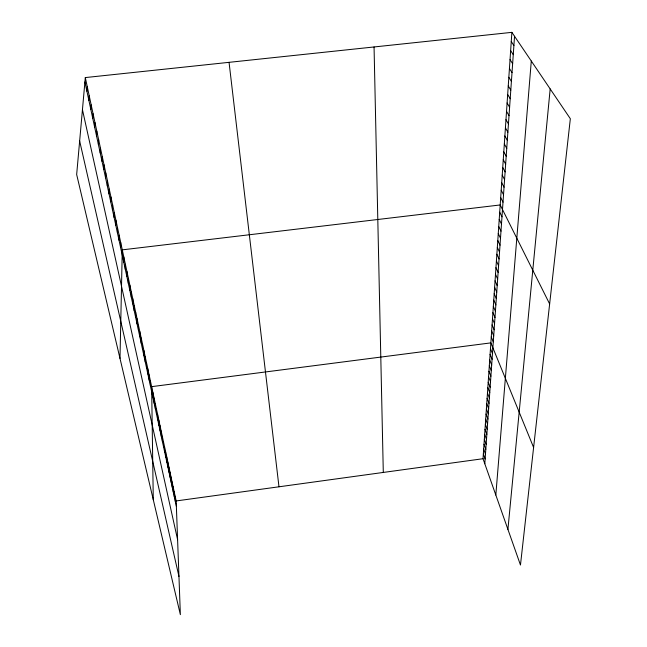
<?xml version="1.0" encoding="UTF-8"?>
<svg xmlns="http://www.w3.org/2000/svg" width="647" height="647" viewBox="0 0 647 647"><rect width="100%" height="100%" fill="white"/><g stroke="black" fill="none" stroke-linecap="round" stroke-linejoin="round"><path stroke-width="0.97" d="M138.458 330.399L138.458 325.206M137.051 323.888L137.059 318.712M135.635 317.313L135.652 312.145M134.204 310.665L134.228 305.513M132.756 303.953L132.789 298.817M131.292 297.167L131.341 292.048M129.812 290.309L129.869 285.198M128.316 283.37L128.381 278.283M126.812 276.366L126.885 271.295M125.283 269.281L125.364 264.227M123.739 262.116L123.836 257.077M119.994 358.398L122.283 249.855L500.204 204.953L549.643 303.969M120.601 247.55L120.714 242.552M119.008 240.15L119.129 235.176M117.39 232.661L117.528 227.712M115.756 225.091L115.91 220.158M114.107 217.432L114.268 212.531M112.441 209.693L112.618 204.808M110.75 201.856L110.936 197.003M109.044 193.938L109.246 189.102M107.321 185.924L107.531 181.12M105.566 177.812L105.793 173.04M103.803 169.611L104.046 164.864M102.016 161.313L102.266 156.598M100.204 152.918L100.471 148.228M98.376 144.418L98.651 139.76M96.516 135.821L96.815 131.195M94.64 127.119L94.955 122.526M511.882 32.35L570.339 118.733L520.471 565.017L483.026 458.715L511.882 32.35L85.307 77.575L76.661 174.504L180.367 614.65L176.17 500.94L85.307 77.575M484.805 463.762L514.543 36.289M92.747 118.304L93.071 113.751M90.823 109.392L91.162 104.871M88.882 100.366L89.237 95.885M495.82 495.02L531.292 61.036M86.908 91.227L87.28 86.787M507.919 529.367L550.176 88.946M176.17 500.94L483.026 458.715M511.259 41.545L513.904 45.533M510.645 50.636L513.265 54.655M510.038 59.621L512.642 63.681M509.432 68.493L512.02 72.593M508.841 77.268L511.405 81.409M508.251 85.938L510.798 90.111M507.677 94.511L510.2 98.716M507.102 102.986L509.61 107.224M506.536 111.365L509.027 115.635M505.97 119.646L508.445 123.957M505.42 127.839L507.879 132.174M504.87 135.935L507.313 140.302M504.328 143.949L506.755 148.341M503.795 151.867L506.197 156.291M503.261 159.704L505.655 164.152M502.735 167.452L505.113 171.924M502.218 175.111L504.579 179.615M501.708 182.697L504.045 187.218M501.199 190.194L503.52 194.739M500.697 197.61L503.002 202.179M499.71 212.216L501.983 216.826M499.225 219.406L501.482 224.04M498.74 226.515L500.988 231.165M498.263 233.551L500.495 238.225M497.794 240.514L500.01 245.205M497.325 247.405L499.533 252.12M496.864 254.231L499.055 258.954M496.411 260.976L498.586 265.723M495.958 267.664L498.117 272.419M495.513 274.279L497.656 279.051M495.068 280.83L497.203 285.618M494.632 287.308L496.75 292.12M494.195 293.73L496.298 298.55M493.766 300.087L495.861 304.923M493.337 306.379L495.416 311.223M492.917 312.614L494.987 317.475M492.496 318.785L494.559 323.654M492.084 324.891L494.13 329.776M491.671 330.949L493.71 335.842M491.267 336.941L493.289 341.842M533.605 447.465L490.871 342.878L151.641 386.647L153.274 499.678M490.475 348.66L492.472 353.585M490.086 354.386L492.076 359.32M489.706 360.064L491.68 365.005M489.326 365.684L491.283 370.642M488.946 371.257L490.895 376.222M488.574 376.78L490.515 381.746M488.202 382.248L490.135 387.221M487.838 387.674L489.755 392.656M487.474 393.044L489.383 398.034M487.11 398.366L489.011 403.364M486.754 403.647L488.639 408.645M486.398 408.872L488.275 413.878M486.051 414.056L487.919 419.07M485.703 419.191L487.563 424.214M485.363 424.286L487.207 429.309M485.015 429.333L486.851 434.355M484.676 434.339L486.504 439.37M484.344 439.297L486.164 444.327M484.013 444.214L485.816 449.253M483.681 449.091L485.476 454.129M483.358 453.919L485.145 458.966M79.654 140.973L178.96 576.461M82.444 109.658L177.601 539.711M84.911 81.975L176.372 506.326M229.054 62.338L278.978 486.795M175.159 496.217L175.353 501.611M174.14 491.461L174.326 496.847M173.105 486.657L173.291 492.043M172.07 481.821L172.248 487.199M171.018 476.928L171.196 482.314M169.959 472.003L170.129 477.381M168.891 467.029L169.061 472.399M167.816 462.007L167.977 467.377M166.732 456.944L166.886 462.306M165.632 451.832L165.786 457.194M164.524 446.673L164.67 452.035M163.408 441.464L163.545 446.826M162.284 436.215L162.413 441.561M161.143 430.91L161.273 436.256M159.995 425.556L160.116 430.902M374.055 46.964L383.299 472.439M158.83 420.154L158.952 425.491M157.666 414.703L157.771 420.032M156.485 409.195L156.582 414.525M155.288 403.639L155.385 408.961M154.083 398.034L154.172 403.34M152.87 392.365L152.951 397.67M150.379 380.776L150.452 386.065M149.109 374.848L149.174 380.129M147.823 368.855L147.88 374.128M146.529 362.805L146.57 368.07M145.211 356.699L145.251 361.948M143.893 350.528L143.925 355.769M142.55 344.293L142.575 349.526M141.2 337.993L141.216 343.209M139.833 331.636L139.841 336.836"/></g></svg>
